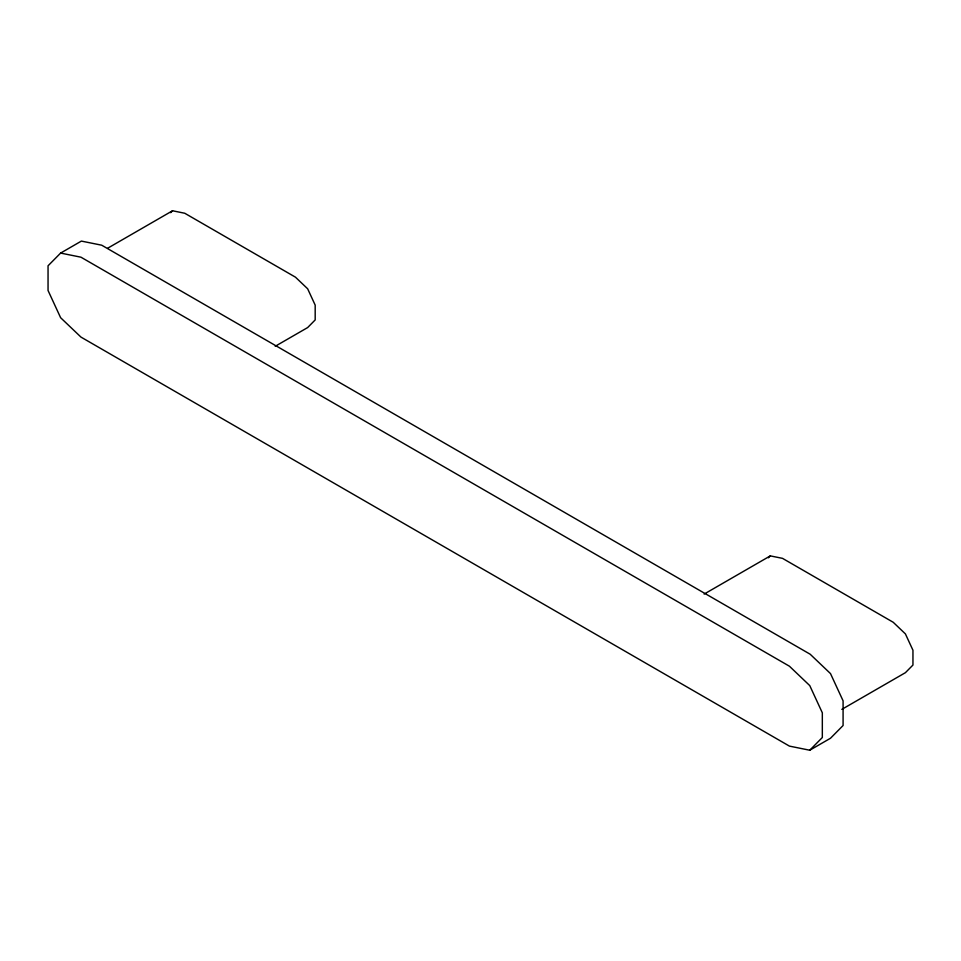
<?xml version="1.0" encoding="UTF-8"?>
<svg xmlns="http://www.w3.org/2000/svg" width="961" height="961" viewBox="0 0 961 961"><rect width="100%" height="100%" fill="white"/><g stroke="black" fill="none" stroke-linecap="round" stroke-linejoin="round"><path stroke-width="1.44" d="M60.615 253.079L48.05 265.789L48.05 290.486L60.615 317.707L80.952 337.083L789.425 746.108L809.751 750.229L830.508 738.24L843.085 725.519L843.085 700.833L830.508 673.601L810.183 654.237L101.71 245.199L81.373 241.091L60.615 253.079L80.952 257.188L789.425 666.213L809.751 685.589L822.328 712.81L822.328 737.507L809.751 750.229M170.65 212.681L172.536 210.771L184.74 213.246L295.447 277.164L307.652 288.781L315.184 305.118L315.184 319.929L307.652 327.569L275.218 346.284M768.416 557.8L770.302 555.89L782.506 558.353L893.213 622.272L905.406 633.9L912.95 650.237L912.95 665.048L905.406 672.676L841.836 709.374M107.668 248.226L172.536 210.771M704.137 594.09L770.302 555.89"/></g></svg>
